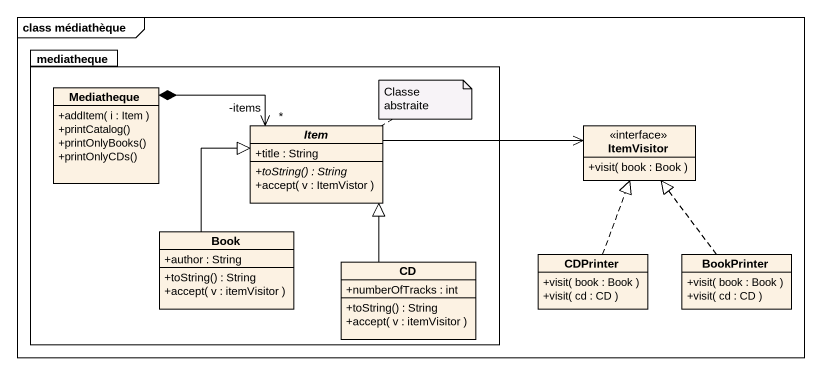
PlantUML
@startuml
mainframe class médiathèque
hide circle
hide empty members
skinparam classAttributeIconSize 0
package mediatheque {
  class Mediatheque {
    +addItem( i : Item )
    +printCatalog()
    +printOnlyBooks()
    +printOnlyCDs()
  }
  abstract class Item {
    +title : String
    {abstract} +toString() : String
    +accept( v : ItemVistor )
  }
  class Book {
    +author : String
    +toString() : String
    +accept( v : itemVisitor )
  }
  class CD {
    +numberOfTracks : int
    +toString() : String
    +accept( v : itemVisitor )
  }
}
interface ItemVisitor {
  +visit( book : Book )
}
class CDPrinter {
  +visit( book : Book )
  +visit( cd : CD )
}
class BookPrinter {
  +visit( book : Book )
  +visit( cd : CD )
}
Mediatheque *-right-> "*\n-items" Item
Item -right-> ItemVisitor
Book -up-|> Item
CDPrinter .up.|> ItemVisitor
BookPrinter .up.|> ItemVisitor
CD -up-|> Item
note right of Item : Classe abstraite
@enduml
